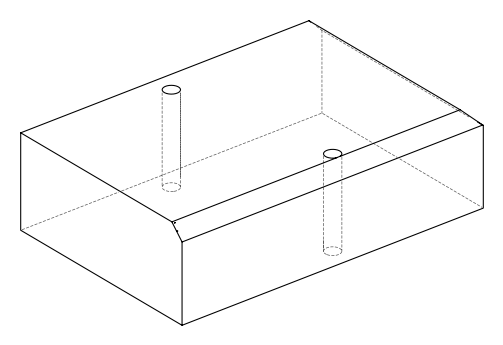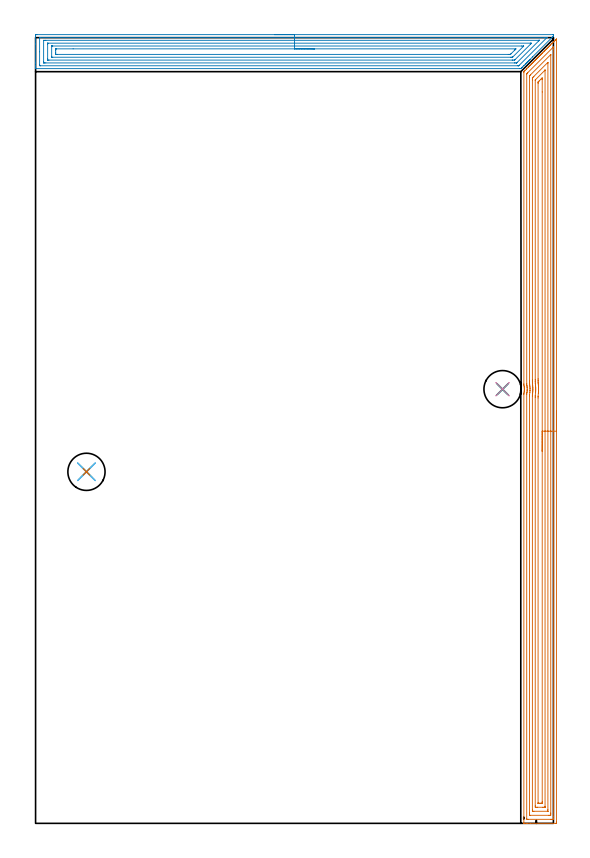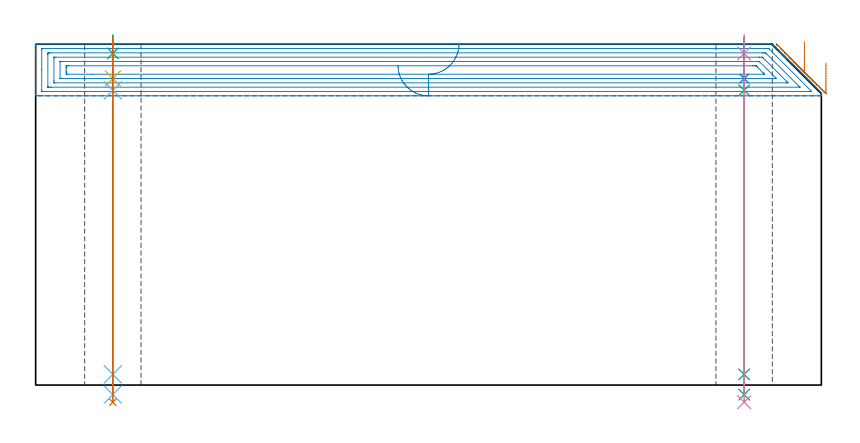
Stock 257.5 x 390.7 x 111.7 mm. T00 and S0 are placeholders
(PLAN: 10 operations, 7 tool changes, 33.3 min)
(1 AREA_MILL | FG_CHAMFER_SURFACE | UGT0205_001 | 18.65 min | 51240 mm3)
(2 AREA_MILL_1 | FG_CHAMFER_SURFACE_1 | UGT0205_001 | 12.36 min | 35285 mm3)
(3 SPOT_DRILL | STEP1HOLE | NXT0321_9005460120000 | 0.05 min | 195 mm3)
(4 SPOT_DRILL_1 | STEP1HOLE_1 | NXT0321_9005460120000 | 0.05 min | 180 mm3)
(5 DRILL_BLIND_HOLE_INTO_CENTER | STEP1HOLE | NXT0301_046 | 0.05 min | 361 mm3)
(6 GUN_DRILL_THROUGH_HOLE | STEP1HOLE | UGT0307_003 | 0.55 min | 3865 mm3)
(7 SPADE_DRILL_TO_ENLARGE_THROUGH_HOLE | STEP1HOLE | UGT0306_009 | 0.48 min | 25570 mm3)
(8 DRILL_BLIND_HOLE_INTO_CENTER_1 | STEP1HOLE_1 | NXT0301_046 | 0.05 min | 361 mm3)
(9 GUN_DRILL_THROUGH_HOLE_1 | STEP1HOLE_1 | UGT0307_003 | 0.55 min | 3860 mm3)
(10 SPADE_DRILL_TO_ENLARGE_THROUGH_HOLE_1 | STEP1HOLE_1 | UGT0306_009 | 0.48 min | 25575 mm3)
(TOOL UGT0205_001 | Chamfer Mill 20 x 3 x 45 deg. | D20 FL50 Z2)
(TOOL NXT0321_9005460120000 | NC Spot Drill, 142deg, 12mm, Carbide, Uncoated | D12 PA142 FL30 Z2)
(TOOL NXT0301_046 | Carbide Drill 7.5mm [860.1-0750-038A1-MM 2214] | D7.5 PA140 FL53 Z2)
(TOOL UGT0307_003 | Gun Drill 7 mm | D7 PA130 FL24 Z1)
(TOOL UGT0306_009 | Spade Drill 18.5mm | D18.5 PA132 FL10 Z2)
(OP 1 AREA_MILL)
G17 G21 G94 G90
T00 M6
G54
G17 G0 G90 X259. Y205. S1061 M3
G43 Z121.7 H0
Z105.5
G94 G1 Y204.962 Z104.628 F250.
Y204.848 Z103.764
Y204.659 Z102.912
Y204.397 Z102.08
Y204.063 Z101.274
Y203.66 Z100.5
Y203.192 Z99.764
Y202.66 Z99.072
Y202.071 Z98.429
Y201.428 Z97.84
Y200.736 Z97.308
Y200. Z96.84
Y199.226 Z96.437
Y198.42 Z96.103
Y197.588 Z95.841
Y196.736 Z95.652
Y195.872 Z95.538
Y195. Z95.5
Y0.965
X258.999 Y0.623 Z95.501
X258.994 Y0.077 Z95.504
X258.992 Y0.008 Z95.506
X258.451 Y0. Z96.046
X246.014 Z108.481
X244.587 Z109.909
X244.237 Z110.258
X243.232 Z111.268
X242.839 Y0.008 Z111.652
X242.803 Y0.01 Z111.688
X242.8 Y0.176 Z111.7
X242.801 Y213.319 Z111.699
X242.808 Y213.708 Z111.692
X242.812 Y213.767 Z111.688
X242.889 Y214.205 Z111.61
X242.96 Y214.651 Z111.539
X242.996 Y214.976 Z111.504
X243.008 Y215.098 Z111.489
X243.009 Y215.108 Z111.488
X243.033 Y215.551 Z111.456
X243.037 Y215.636 Z111.459
X243.041 Y215.929 Z111.452
X243.042 Y215.991 Z111.454
Y216.007 Z111.455
X243.037 Y216.119 Z111.457
X243.034 Y216.215 Z111.463
X243.027 Y216.398 Z111.467
X243.025 Y216.438 Z111.468
X242.986 Y216.905 Z111.508
X242.982 Y216.924
X242.932 Y217.332 Z111.567
X242.846 Y217.838 Z111.653
X242.815 Y218.056 Z111.679
X242.81 Y218.5 Z111.69
X242.808 Y373.291 Z111.692
X242.815 Y373.761 Z111.685
X242.818 Y373.812 Z111.682
X242.819 Y373.819 Z111.681
X243.184 Y374.185 Z111.315
X243.349 Y374.35 Z111.148
X244.078 Y375.078 Z110.421
X244.237 Y375.239 Z110.26
X244.971 Y375.972 Z109.528
X245.125 Y376.127 Z109.371
X245.563 Y376.563 Z108.937
X245.865 Y376.866 Z108.634
X246.014 Y377.016 Z108.483
X246.449 Y377.449 Z108.051
X246.759 Y377.759 Z107.74
X246.902 Y377.904 Z107.594
X247.321 Y378.321 Z107.179
X247.346 Y378.347 Z107.154
X247.652 Y378.653 Z106.846
X247.791 Y378.792 Z106.706
X248.194 Y379.194 Z106.306
X248.277 Y379.277 Z106.223
X248.546 Y379.547 Z105.953
X248.679 Y379.681 Z105.817
X249.067 Y380.067 Z105.433
X249.181 Y380.181 Z105.319
X249.44 Y380.44 Z105.059
X249.567 Y380.569 Z104.929
X249.94 Y380.94 Z104.56
X250.086 Y381.086 Z104.414
X250.333 Y381.334 Z104.165
X250.456 Y381.458 Z104.04
X250.813 Y381.813 Z103.687
X250.99 Y381.99 Z103.51
X251.227 Y382.228 Z103.271
X251.344 Y382.346 Z103.152
X251.686 Y382.686 Z102.814
X251.894 Y382.895 Z102.605
X252.12 Y383.121 Z102.378
X252.233 Y383.235 Z102.263
X252.799 Y383.799 Z101.701
X253.014 Y384.015 Z101.484
X253.121 Y384.123 Z101.375
X253.565 Y384.566 Z100.934
X254.009 Y385.011 Z100.487
X254.454 Y385.454 Z100.046
X254.898 Y385.9 Z99.598
X255.342 Y386.342 Z99.157
X255.786 Y386.788 Z98.71
X255.994 Y386.994 Z98.505
X256.05 Y387.05 Z98.449
X256.675 Y387.676 Z97.822
X256.888 Y387.888 Z97.612
X256.923 Y387.923 Z97.577
X257.563 Y388.565 Z96.933
X257.796 Y388.796 Z96.704
X258.451 Y389.453 Z96.045
X258.669 Y389.669 Z95.831
X258.896 Y389.896 Z95.603
X258.976 Y389.973 Z95.522
X258.994 Y389.983 Z95.503
X258.999 Y389.973 Z95.499
X259. Y195. Z95.5
X257.586 Z96.914
Y3.304
X257.585 Y2.41 Z96.915
X257.584 Y2.389 Z96.916
X257.563 Y2.01 Z96.937
X257.08 Y2.002 Z97.42
X256.675 Y2.001 Z97.825
X256.194 Y2. Z98.306
X245.125 Y2.001 Z109.375
X244.642 Y2.003 Z109.858
X244.237 Y2.01 Z110.263
X244.216 Y2.41 Z110.284
X244.215 Y2.432 Z110.285
X244.216 Y213.331 Z110.284
Y213.342
X244.237 Y213.575 Z110.263
X244.323 Y214.128 Z110.177
X244.335 Y214.214 Z110.165
X244.412 Y214.932 Z110.088
X244.424 Y215.108 Z110.076
X244.444 Y215.448 Z110.056
X244.45 Y215.787 Z110.05
X244.451 Y216.002 Z110.049
X244.423 Y216.708 Z110.077
X244.408 Y216.895 Z110.092
X244.372 Y217.269 Z110.128
X244.319 Y217.706 Z110.181
X244.307 Y217.789 Z110.193
X244.237 Y218.226 Z110.263
X244.225 Y218.683 Z110.275
X244.224 Y218.695 Z110.276
X244.223 Y372.411 Z110.277
X244.237 Y372.775 Z110.263
X244.491 Y373.036 Z110.009
X244.741 Y373.291 Z109.759
X257.253 Y385.802 Z97.247
X257.411 Y385.956 Z97.089
X257.563 Y386.101 Z96.937
X257.584 Y385.802 Z96.916
X257.585 Y385.781 Z96.915
X257.586 Y384.909 Z96.914
Y195.
X256.172 Z98.328
X256.171 Y5.091 Z98.329
X256.17 Y4.705 Z98.33
X256.167 Y4.198 Z98.333
X256.164 Y4.014 Z98.336
X255.979 Y4.004 Z98.521
X255.786 Y4.002 Z98.714
X255.094 Y4. Z99.406
X246.014 Y4.001 Z108.486
X245.818 Y4.003 Z108.682
X245.687 Y4.007 Z108.813
X245.643 Y4.01 Z108.857
X245.635 Y4.025 Z108.865
X245.633 Y4.069 Z108.867
X245.631 Y4.198 Z108.869
X245.629 Y4.585 Z108.871
X245.628 Y5.091 Z108.872
X245.63 Y212.427 Z108.87
X245.631 Y212.812 Z108.869
X245.634 Y213.067 Z108.866
X245.636 Y213.193 Z108.864
X245.764 Y214.214 Z108.736
X245.789 Y214.44 Z108.711
X245.843 Y215.108 Z108.657
X245.852 Y215.27 Z108.648
X245.865 Y216.002 Z108.635
X245.863 Y216.154 Z108.637
X245.831 Y216.895 Z108.669
X245.815 Y217.095 Z108.685
X245.742 Y217.789 Z108.758
X245.705 Y218.099 Z108.795
X245.664 Y218.417 Z108.836
X245.647 Y218.683 Z108.853
X245.642 Y219.057 Z108.858
X245.639 Y219.576 Z108.861
Y219.954
X245.637 Y370.989 Z108.863
X245.64 Y371.503 Z108.86
X245.643 Y371.692 Z108.857
X245.645 Y371.734 Z108.855
X245.668 Y371.762 Z108.832
X245.711 Y371.808 Z108.789
X246.014 Y372.115 Z108.486
X246.155 Y372.256 Z108.345
X256.127 Y382.228 Z98.373
X256.144 Y382.241 Z98.356
X256.156 Y382.249 Z98.344
X256.166 Y382.252 Z98.334
X256.168 Y382.243 Z98.332
X256.17 Y382.228 Z98.33
X256.171 Y381.998 Z98.329
X256.172 Y381.84 Z98.328
Y195.
X254.757 Z99.743
Y6.879
X254.756 Y6.128 Z99.744
X254.753 Y6.02 Z99.747
X254.751 Y6.011 Z99.749
X254.745 Y6.007 Z99.755
X254.719 Y6.003 Z99.781
X254.664 Y6.001 Z99.836
X247.776 Y6. Z106.724
X247.349 Y6.006 Z107.151
X247.136 Y6.01 Z107.364
X247.05 Y6.022 Z107.45
X247.043 Y6.879 Z107.457
X247.044 Y212.427 Z107.456
X247.048 Y212.803 Z107.452
X247.051 Y212.99 Z107.449
X247.091 Y213.321 Z107.409
X247.166 Y213.948 Z107.334
X247.194 Y214.214 Z107.306
X247.239 Y214.77 Z107.261
X247.262 Y215.108 Z107.238
X247.274 Y215.628 Z107.226
X247.279 Y216.002 Z107.221
X247.263 Y216.532 Z107.237
X247.248 Y216.895 Z107.252
X247.204 Y217.486 Z107.296
X247.172 Y217.789 Z107.328
X247.094 Y218.49 Z107.406
X247.072 Y218.683 Z107.428
X247.056 Y219.422 Z107.444
X247.054 Y219.576 Z107.446
X247.053 Y220.319 Z107.447
Y220.47
X247.051 Y369.716 Z107.449
X247.053 Y370.458 Z107.447
X247.055 Y370.61 Z107.445
X247.058 Y370.698 Z107.442
X247.128 Y370.772 Z107.372
X247.238 Y370.886 Z107.262
X247.376 Y371.027 Z107.124
X247.791 Y371.442 Z106.709
X254.575 Y378.225 Z99.925
X254.652 Y378.299 Z99.848
X254.719 Y378.358 Z99.781
X254.75 Y378.385 Z99.75
X254.752 Y378.324 Z99.748
X254.757 Y377.901 Z99.743
Y195.
X253.343 Z101.157
Y8.443
X253.342 Y8.219 Z101.158
X253.339 Y8.071 Z101.161
X253.336 Y8.021 Z101.164
X253.325 Y8.01 Z101.175
X253.286 Y8.006 Z101.214
X253.121 Y8.002 Z101.379
X252.894 Y8. Z101.606
X252.233 Z102.267
X249.567 Z104.933
X249.341 Z105.159
X248.679 Y8.007 Z105.821
X248.465 Y8.01 Z106.035
X248.46 Y8.443 Z106.04
X248.458 Y8.666 Z106.042
Y211.755
X248.462 Y212.427 Z106.038
X248.464 Y212.643 Z106.036
X248.628 Y214.266 Z105.872
X248.679 Y214.956 Z105.821
X248.684 Y215.103 Z105.816
X248.7 Y215.981 Z105.8
Y216.002
X248.679 Y216.707 Z105.821
X248.671 Y216.895 Z105.829
Y216.904
X248.605 Y217.789 Z105.895
X248.598 Y217.87 Z105.902
X248.509 Y218.683 Z105.991
X248.489 Y218.874 Z106.011
X248.472 Y219.576 Z106.028
X248.469 Y219.788 Z106.031
X248.467 Y220.47 Z106.033
Y220.684
X248.466 Y369.377 Z106.034
X248.468 Y369.546 Z106.032
X248.472 Y369.63 Z106.028
X248.478 Y369.668 Z106.022
X248.518 Y369.716 Z105.982
X248.597 Y369.798 Z105.903
X248.679 Y369.881 Z105.821
X253.19 Y374.391 Z101.31
X253.327 Y374.524 Z101.173
X253.34 Y374.533 Z101.16
X253.341 Y374.532 Z101.159
X253.342 Y374.511 Z101.158
X253.343 Y374.472 Z101.157
Y195.
X251.929 Z102.571
Y10.759
X251.927 Y10.453 Z102.573
X251.924 Y10.159 Z102.576
X251.922 Y10.022 Z102.578
X251.786 Y10.009 Z102.714
X251.344 Y10.003 Z103.156
X250.906 Y10. Z103.594
X250.456 Z104.044
X250.017 Y10.001 Z104.483
X249.891 Y10.007 Z104.609
X249.88 Y10.01 Z104.62
X249.878 Y10.02 Z104.622
X249.874 Y10.061 Z104.626
X249.872 Y10.147 Z104.628
X249.873 Y211.533 Z104.627
X249.876 Y212.117 Z104.624
X249.879 Y212.427 Z104.621
X250.003 Y213.776 Z104.497
X250.04 Y214.214 Z104.46
X250.068 Y214.604 Z104.432
X250.092 Y215.108 Z104.408
X250.1 Y215.466 Z104.4
X250.108 Y216.002 Z104.392
X250.1 Y216.36 Z104.4
X250.081 Y216.895 Z104.419
X250.059 Y217.295 Z104.441
X250.023 Y217.789 Z104.477
X249.982 Y218.266 Z104.518
X249.941 Y218.683 Z104.559
X249.915 Y218.96 Z104.585
X249.896 Y219.246 Z104.604
X249.889 Y219.576 Z104.611
X249.883 Y220.153 Z104.617
X249.882 Y220.47 Z104.618
X249.881 Y221.048 Z104.619
X249.88 Y367.929 Z104.62
X249.881 Y368.507 Z104.619
X249.884 Y368.586 Z104.616
X249.886 Y368.621 Z104.614
X249.906 Y368.647 Z104.594
X250.072 Y368.822 Z104.428
X250.264 Y369.016 Z104.236
X250.456 Y369.208 Z104.044
X251.344 Y370.097 Z103.156
X251.601 Y370.352 Z102.899
X251.862 Y370.61 Z102.638
X251.88 Y370.621 Z102.62
X251.922 Y370.61 Z102.578
X251.925 Y370.335 Z102.575
X251.928 Y370.023 Z102.572
X251.929 Y363.686 Z102.571
Y195.
Y194.128 Z102.609
Y193.264 Z102.723
Y192.412 Z102.912
Y191.58 Z103.174
Y190.774 Z103.508
Y190. Z103.911
Y189.264 Z104.38
Y188.572 Z104.911
Y187.929 Z105.5
Y187.34 Z106.143
Y186.808 Z106.835
Y186.34 Z107.571
Y185.937 Z108.345
Y185.603 Z109.151
Y185.341 Z109.983
Y185.152 Z110.835
Y185.038 Z111.7
Y185. Z112.571
G0 Z121.7
M5
M2
(OP 2 AREA_MILL_1)
G17 G21 G94 G90
T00 M6
G54
G17 G0 G90 X118.75 Y392.2 S1061 M3
G43 Z121.7 H0
Z104.8
G94 G1 X118.788 Z103.928 F250.
X118.902 Z103.064
X119.091 Z102.212
X119.353 Z101.38
X119.687 Z100.574
X120.09 Z99.8
X120.558 Z99.064
X121.09 Z98.372
X121.679 Z97.729
X122.322 Z97.14
X123.014 Z96.608
X123.75 Z96.14
X124.524 Z95.737
X125.33 Z95.403
X126.162 Z95.141
X127.014 Z94.952
X127.878 Z94.838
X128.75 Z94.8
X257.334
X257.401 Y392.198 Z94.802
X257.5 Y392.191 Z94.805
Y391.499 Z95.5
X257.268 Y391.267 Z95.73
X256.888 Y390.887 Z96.112
X247.129 Y381.129 Z105.87
X245.919 Y379.918 Z107.079
X245.875 Y379.874 Z107.125
X245.67 Y379.669 Z107.33
X245.625 Y379.623 Z107.374
X245.577 Y379.577 Z107.422
X245.378 Y379.377 Z107.622
X245.33 Y379.329 Z107.668
X245.279 Y379.279 Z107.72
X245.086 Y379.085 Z107.914
X245.035 Y379.034 Z107.963
X244.982 Y378.981 Z108.018
X244.794 Y378.793 Z108.206
X244.74 Y378.739 Z108.258
X244.684 Y378.684 Z108.315
X244.502 Y378.501 Z108.498
X244.446 Y378.444 Z108.552
X244.386 Y378.386 Z108.613
X244.21 Y378.209 Z108.79
X244.151 Y378.149 Z108.847
X244.089 Y378.088 Z108.911
X243.918 Y377.918 Z109.081
X243.856 Y377.855 Z109.142
X243.791 Y377.791 Z109.208
X243.626 Y377.626 Z109.373
X243.562 Y377.56 Z109.437
X242.898 Y376.898 Z110.102
X242.677 Y376.676 Z110.321
X242.033 Y376.033 Z110.966
X241.793 Y375.791 Z111.205
X241.708 Y375.707 Z111.291
X241.443 Y375.442 Z111.557
X241.334 Y375.336 Z111.663
X241.301 Y375.307 Z111.693
X240.814 Y375.3 Z111.7
X0.166
X0.008 Y375.303 Z111.688
X0. Y375.318 Z111.672
Y375.665 Z111.334
Y376.018 Z110.981
Y376.676 Z110.319
Y377.888 Z109.108
Y378.444 Z108.55
Y387.451 Z99.546
Y391.431 Z95.567
X0.003 Y391.709 Z95.289
X0.009 Y392.192 Z94.806
X0.121 Y392.195 Z94.803
X0.612 Y392.2 Z94.8
X128.75
Y390.786 Z96.214
X253.316
X254.126 Y390.784 Z96.216
X254.209 Y390.782 Z96.218
X254.255 Y390.779 Z96.221
X254.303 Y390.764 Z96.236
X254.288 Y390.746 Z96.254
X254.241 Y390.693 Z96.307
X254.209 Y390.659 Z96.341
X240.519 Y376.969 Z110.031
X240.318 Y376.771 Z110.229
X240.281 Y376.738 Z110.262
X240.262 Y376.724 Z110.276
X240.24 Y376.721 Z110.279
X240.135 Y376.717 Z110.283
X239.922 Y376.714 Z110.286
X239.883
X2.398 Y376.715 Z110.285
X2.358 Y376.716 Z110.284
X2.01 Y376.728 Z110.272
X2.006 Y376.835 Z110.165
X2.001 Y377.069 Z109.931
X2. Y383.702 Z103.298
X2.001 Y390.333 Z96.667
X2.008 Y390.729 Z96.272
X2.01 Y390.776 Z96.224
X2.027 Y390.779 Z96.221
X2.078 Y390.782 Z96.218
X2.185 Y390.785 Z96.215
X2.398 Y390.786 Z96.214
X128.75
Y389.372 Z97.628
X250.375 Y389.371 Z97.629
X250.422 Y389.369 Z97.631
X250.451 Y389.365 Z97.635
X250.453 Y389.364 Z97.636
X250.447 Y389.354 Z97.646
X250.42 Y389.321 Z97.679
X250.395 Y389.295 Z97.705
X250.157 Y389.056 Z97.944
X239.545 Y378.444 Z108.556
X239.286 Y378.19 Z108.81
X239.246 Y378.154 Z108.846
X239.223 Y378.136 Z108.864
X239.187 Y378.134 Z108.866
X239.029 Y378.131 Z108.869
X238.454 Y378.129 Z108.871
X238.136
X5.077
X4.502 Y378.13 Z108.87
X4.184 Y378.133 Z108.867
X4.079 Y378.135 Z108.865
X4.01 Y378.146 Z108.854
X4.006 Y378.262 Z108.738
X4.002 Y378.444 Z108.556
X4. Y378.626 Z108.374
X4.001 Y389.238 Z97.762
X4.004 Y389.299 Z97.701
X4.009 Y389.346 Z97.654
X4.014 Y389.365 Z97.635
X4.026 Y389.366 Z97.634
X4.184 Y389.369 Z97.631
X4.758 Y389.371 Z97.629
X5.077 Y389.372 Z97.628
X128.75
Y387.957 Z99.043
X245.999
X246.172 Y387.956 Z99.044
X246.392 Y387.954 Z99.046
X246.555 Y387.951 Z99.049
X246.493 Y387.854 Z99.146
X246.314 Y387.667 Z99.333
X246.172 Y387.521 Z99.479
X238.502 Y379.851 Z107.149
X238.379 Y379.729 Z107.271
X238.278 Y379.633 Z107.367
X238.21 Y379.571 Z107.429
X238.174 Y379.55 Z107.45
X238.136 Y379.548 Z107.452
X237.917 Y379.545 Z107.455
X237.243 Y379.543 Z107.457
X237.027
X6.647
X6.112 Y379.544 Z107.456
X6.057 Y379.546 Z107.454
X6.02 Y379.549 Z107.451
X6.01 Y379.555 Z107.445
X6.008 Y379.577 Z107.423
X6.003 Y379.779 Z107.221
X6. Y380.183 Z106.817
Y387.287 Z99.713
X6.004 Y387.714 Z99.286
X6.008 Y387.928 Z99.072
X6.01 Y387.949 Z99.051
X6.032 Y387.951 Z99.049
X6.09 Y387.955 Z99.045
X6.187 Y387.957 Z99.043
X128.75
Y386.543 Z100.457
X241.708
X242.46 Y386.542 Z100.458
X242.601 Y386.54 Z100.46
X242.723 Y386.536 Z100.464
X242.603 Y386.401 Z100.599
X237.271 Y381.069 Z105.931
X237.243 Y381.044 Z105.956
X237.144 Y380.964 Z106.036
X237.055 Y380.961 Z106.039
X236.867 Y380.959 Z106.041
X236.491 Y380.957 Z106.043
X236.35
X8.507
X8.224 Y380.96 Z106.04
X8.037 Y380.964 Z106.036
X8.008 Y380.969 Z106.031
X8.005 Y380.979 Z106.021
X8.002 Y381.005 Z105.995
X8.001 Y381.097 Z105.903
Y386.403 Z100.597
X8.003 Y386.483 Z100.517
X8.007 Y386.523 Z100.477
X8.01 Y386.536 Z100.464
X8.083 Y386.538 Z100.462
X8.366 Y386.542 Z100.458
X8.507 Y386.543 Z100.457
X128.75
Y385.129 Z101.871
X238.53
X238.693 Y385.128 Z101.872
X238.758 Y385.126 Z101.874
X238.849 Y385.123 Z101.877
X238.802 Y385.061 Z101.939
X238.702 Y384.958 Z102.042
X238.386 Y384.634 Z102.366
X238.262 Y384.509 Z102.491
X236.484 Y382.733 Z104.267
X236.35 Y382.6 Z104.4
X236.136 Y382.396 Z104.604
X236.1 Y382.378 Z104.622
X236.054 Y382.376 Z104.624
X235.954 Y382.373 Z104.627
X235.457 Y382.371 Z104.629
X235.063
X10.934
X10.435 Y382.373 Z104.627
X10.035 Y382.378 Z104.622
X10.01 Y382.38 Z104.62
X10.004 Y382.408 Z104.592
X10.001 Y382.866 Z104.134
X10. Y383.296 Z103.704
Y384.18 Z102.82
X10.002 Y384.634 Z102.366
X10.005 Y385.06 Z101.94
X10.01 Y385.12 Z101.88
X10.061 Y385.122 Z101.878
X10.185 Y385.126 Z101.874
X10.435 Y385.128 Z101.872
X18.667 Y385.129 Z101.871
X128.75
X129.622 Z101.909
X130.486 Z102.023
X131.338 Z102.212
X132.17 Z102.474
X132.976 Z102.808
X133.75 Z103.211
X134.486 Z103.68
X135.178 Z104.211
X135.821 Z104.8
X136.41 Z105.443
X136.942 Z106.135
X137.41 Z106.871
X137.813 Z107.645
X138.147 Z108.451
X138.409 Z109.283
X138.598 Z110.135
X138.712 Z111.
X138.75 Z111.871
G0 Z121.7
M5
M2
(OP 3 SPOT_DRILL)
G17 G21 G94 G90
T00 M6
G54
G17 G0 G90 X25.3 Y174.8 S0 M3
G43 Z121.7 H0
G94 G81 G98 Z108.7 F250. R114.7
G80
M5
M2
(OP 4 SPOT_DRILL_1)
G17 G21 G94 G90
T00 M6
G54
G17 G0 G90 X232.2 Y215.9 S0 M3
G43 Z121.7 H0
G94 G81 G98 Z108.7 F250. R114.7
G80
M5
M2
(OP 5 DRILL_BLIND_HOLE_INTO_CENTER)
G17 G21 G94 G90
T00 M6
G54
G17 G0 G90 X25.3 Y174.8 S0 M3
G43 Z121.7 H1
G94 G81 G98 Z100.45 F250. R113.7
G80
M5
M2
(OP 6 GUN_DRILL_THROUGH_HOLE)
G17 G21 G94 G90
T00 M6
G54
G17 G0 G90 X25.3 Y174.8 M8
G43 Z121.7 H0
Z111.541
S716 M3
G94 G1 Z96.592 F125. M26
G4 X.084
Z3.5 F250.
G4 X.084
Z-3.132 F125.
G4 X.084
M5
M9
G0 Z111.541
Z121.7
M2
(OP 7 SPADE_DRILL_TO_ENLARGE_THROUGH_HOLE)
G17 G21 G94 G90
T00 M6
G54
G17 G0 G90 X25.3 Y174.8 S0 M3
G43 Z121.7 H0
G94 G73 G98 Z-5.618 F250. Q16.76 R113.7
G80
M5
M2
(OP 8 DRILL_BLIND_HOLE_INTO_CENTER_1)
G17 G21 G94 G90
T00 M6
G54
G17 G0 G90 X232.2 Y215.9 S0 M3
G43 Z121.7 H1
G94 G81 G98 Z100.45 F250. R113.7
G80
M5
M2
(OP 9 GUN_DRILL_THROUGH_HOLE_1)
G17 G21 G94 G90
T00 M6
G54
G17 G0 G90 X232.2 Y215.9 M8
G43 Z121.7 H0
Z111.541
S716 M3
G94 G1 Z96.592 F125. M26
G4 X.084
Z3.5 F250.
G4 X.084
Z-3.132 F125.
G4 X.084
M5
M9
G0 Z111.541
Z121.7
M2
(OP 10 SPADE_DRILL_TO_ENLARGE_THROUGH_HOLE_1)
G17 G21 G94 G90
T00 M6
G54
G17 G0 G90 X232.2 Y215.9 S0 M3
G43 Z121.7 H0
G94 G73 G98 Z-5.618 F250. Q16.76 R113.7
G80
M5
M2
